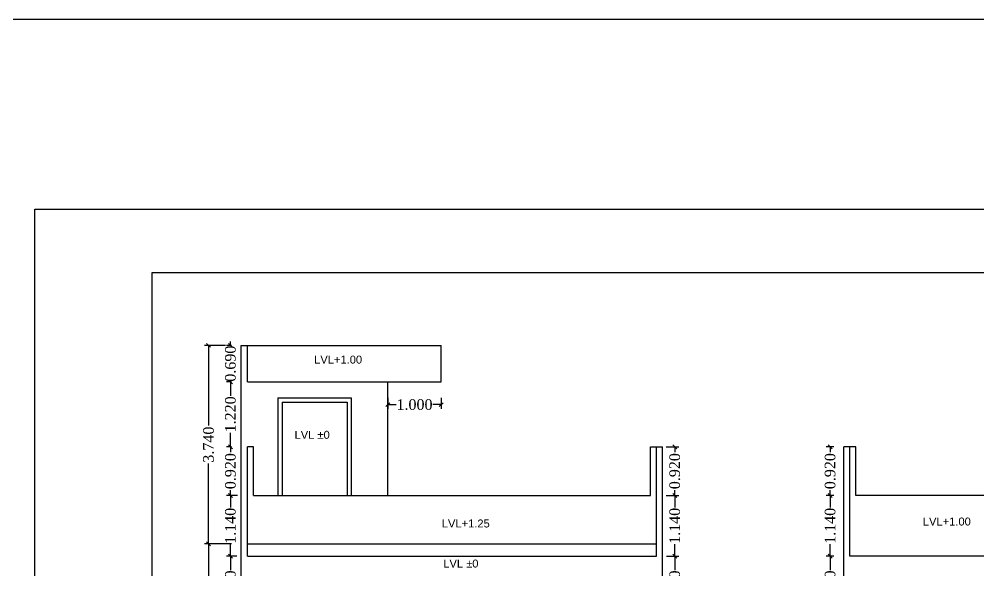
# Model space of a CAD drawing. Header units: metres. Extents: x 180 to 389, y -165 to 195.
# Drawn here: x 192.05 to 210.09, y -125.14 to -114.77 of the extents above; entities that cross this region are included whole.
import ezdxf

# ---------------------------------------------------------------- set-up
doc = ezdxf.new("R2010")
doc.units = ezdxf.units.M
doc.header["$LTSCALE"] = 2
doc.header["$MEASUREMENT"] = 0
doc.layers.add('_Building', color=52, linetype='Continuous')
doc.layers.add('_Elevation', color=44, linetype='Continuous')
doc.styles.add('DRAWING', font='times.ttf', dxfattribs={"height": 0.2})
doc.styles.get("Standard").update_dxf_attribs({"font": 'arial.ttf'})
doc.dimstyles.new('DRAWING', dxfattribs={"dimtxt": 0.2, "dimasz": 0.076, "dimexe": 0.076, "dimexo": 0.3, "dimgap": 0.037, "dimtad": 0, "dimdec": 3, "dimzin": 0, "dimdsep": 46, "dimtxsty": 'DRAWING', "dimblk": 'ARCHTICK', "dimtsz": 0.037, "dimcen": 0.09, "dimclre": 256, "dimclrt": 256, "dimadec": 0, "dimazin": 0, "dimtfac": 1, "dimtdec": 3, "dimtix": 1, "dimtofl": 0, "dimtmove": 2, "dimatfit": 3, "dimfxl": 1, "dimtolj": 1, "dimtzin": 0, "dimarcsym": 0})

# ---------------------------------------------------------------- blocks, each defined once
blk = doc.blocks.new('*D514')
at = {"layer": '_Elevation', "linetype": 'ByBlock', "lineweight": -2, "ltscale": 0.01}
for p, q in [((196.045, -120.912), (195.949, -120.912)), ((196.045, -121.602), (195.949, -121.602))]:
    blk.add_line(p, q, dxfattribs=at)
at = {"layer": '_Elevation', "color": 0, "linetype": 'ByBlock', "lineweight": -2, "ltscale": 0.01}
for p, q in [((195.988, -120.875), (196.062, -120.949)), ((196.025, -120.912), (196.025, -120.838)), ((196.062, -121.639), (195.988, -121.565)), ((196.025, -121.602), (196.025, -121.676))]:
    blk.add_line(p, q, dxfattribs=at)
at = {"layer": 'Defpoints', "color": 0, "ltscale": 0.01}
for p in [(196.345, -120.912), (196.025, -121.602), (196.345, -121.602)]:
    blk.add_point(p, dxfattribs=at)
at = {"layer": '_Elevation', "ltscale": 0.01, "insert": (196.025, -121.257), "char_height": 0.2, "attachment_point": 5, "rotation": 90, "style": 'DRAWING'}
blk.add_mtext('\\A1;0.690', dxfattribs=at)
blk = doc.blocks.new('_ArchTick')
blk = doc.blocks.new('*D515')
at = {"layer": '_Elevation', "linetype": 'ByBlock', "lineweight": -2, "ltscale": 0.01}
for p, q in [((196.045, -121.602), (195.949, -121.602)), ((196.045, -122.822), (195.949, -122.822))]:
    blk.add_line(p, q, dxfattribs=at)
at = {"layer": '_Elevation', "color": 0, "linetype": 'ByBlock', "lineweight": -2, "ltscale": 0.01}
for p, q in [((196.062, -121.639), (195.988, -121.565)), ((196.025, -121.602), (196.025, -121.865)), ((196.025, -122.822), (196.025, -122.558)), ((195.988, -122.785), (196.062, -122.859))]:
    blk.add_line(p, q, dxfattribs=at)
at = {"layer": 'Defpoints', "color": 0, "ltscale": 0.01}
for p in [(196.345, -121.602), (196.025, -122.822), (196.345, -122.822)]:
    blk.add_point(p, dxfattribs=at)
at = {"layer": '_Elevation', "ltscale": 0.01, "insert": (196.025, -122.212), "char_height": 0.2, "attachment_point": 5, "rotation": 90, "style": 'DRAWING'}
blk.add_mtext('\\A1;1.220', dxfattribs=at)
blk = doc.blocks.new('*D516')
at = {"layer": '_Elevation', "linetype": 'ByBlock', "lineweight": -2, "ltscale": 0.01}
for p, q in [((196.045, -122.822), (195.949, -122.822)), ((196.16, -123.742), (195.949, -123.742))]:
    blk.add_line(p, q, dxfattribs=at)
at = {"layer": '_Elevation', "color": 0, "linetype": 'ByBlock', "lineweight": -2, "ltscale": 0.01}
for p, q in [((196.062, -122.859), (195.988, -122.785)), ((196.025, -122.822), (196.025, -122.923)), ((195.988, -123.705), (196.062, -123.779)), ((196.025, -123.742), (196.025, -123.64))]:
    blk.add_line(p, q, dxfattribs=at)
at = {"layer": 'Defpoints', "color": 0, "ltscale": 0.01}
for p in [(196.345, -122.822), (196.025, -123.742), (196.46, -123.742)]:
    blk.add_point(p, dxfattribs=at)
at = {"layer": '_Elevation', "ltscale": 0.01, "insert": (196.025, -123.282), "char_height": 0.2, "attachment_point": 5, "rotation": 90, "style": 'DRAWING'}
blk.add_mtext('\\A1;0.920', dxfattribs=at)
blk = doc.blocks.new('*D517')
at = {"layer": '_Elevation', "linetype": 'ByBlock', "lineweight": -2, "ltscale": 0.01}
for p, q in [((196.16, -123.742), (195.949, -123.742)), ((196.145, -124.882), (195.949, -124.882))]:
    blk.add_line(p, q, dxfattribs=at)
at = {"layer": '_Elevation', "color": 0, "linetype": 'ByBlock', "lineweight": -2, "ltscale": 0.01}
for p, q in [((196.062, -123.779), (195.988, -123.705)), ((196.025, -123.742), (196.025, -123.965)), ((196.025, -124.882), (196.025, -124.658)), ((195.988, -124.845), (196.062, -124.919))]:
    blk.add_line(p, q, dxfattribs=at)
at = {"layer": 'Defpoints', "color": 0, "ltscale": 0.01}
for p in [(196.46, -123.742), (196.025, -124.882), (196.445, -124.882)]:
    blk.add_point(p, dxfattribs=at)
at = {"layer": '_Elevation', "ltscale": 0.01, "insert": (196.025, -124.312), "char_height": 0.2, "attachment_point": 5, "rotation": 90, "style": 'DRAWING'}
blk.add_mtext('\\A1;1.140', dxfattribs=at)
blk = doc.blocks.new('*D518')
at = {"layer": '_Elevation', "linetype": 'ByBlock', "lineweight": -2, "ltscale": 0.01}
for p, q in [((196.145, -124.882), (195.949, -124.882)), ((196.045, -126.102), (195.949, -126.102))]:
    blk.add_line(p, q, dxfattribs=at)
at = {"layer": '_Elevation', "color": 0, "linetype": 'ByBlock', "lineweight": -2, "ltscale": 0.01}
for p, q in [((196.062, -124.919), (195.988, -124.845)), ((196.025, -124.882), (196.025, -125.145)), ((196.025, -126.102), (196.025, -125.838)), ((195.988, -126.065), (196.062, -126.139))]:
    blk.add_line(p, q, dxfattribs=at)
at = {"layer": 'Defpoints', "color": 0, "ltscale": 0.01}
for p in [(196.445, -124.882), (196.025, -126.102), (196.345, -126.102)]:
    blk.add_point(p, dxfattribs=at)
at = {"layer": '_Elevation', "ltscale": 0.01, "insert": (196.025, -125.492), "char_height": 0.2, "attachment_point": 5, "rotation": 90, "style": 'DRAWING'}
blk.add_mtext('\\A1;1.220', dxfattribs=at)
blk = doc.blocks.new('*D527')
at = {"layer": '_Elevation', "linetype": 'ByBlock', "lineweight": -2, "ltscale": 0.01}
for p, q in [((204.23, -122.822), (204.466, -122.822)), ((204.23, -123.742), (204.466, -123.742))]:
    blk.add_line(p, q, dxfattribs=at)
at = {"layer": '_Elevation', "color": 0, "linetype": 'ByBlock', "lineweight": -2, "ltscale": 0.01}
for p, q in [((204.427, -122.859), (204.353, -122.785)), ((204.39, -122.822), (204.39, -122.923)), ((204.353, -123.705), (204.427, -123.779)), ((204.39, -123.742), (204.39, -123.64))]:
    blk.add_line(p, q, dxfattribs=at)
at = {"layer": 'Defpoints', "color": 0, "ltscale": 0.01}
for p in [(203.93, -122.822), (203.93, -123.742), (204.39, -123.742)]:
    blk.add_point(p, dxfattribs=at)
at = {"layer": '_Elevation', "ltscale": 0.01, "insert": (204.39, -123.282), "char_height": 0.2, "attachment_point": 5, "rotation": 90, "style": 'DRAWING'}
blk.add_mtext('\\A1;0.920', dxfattribs=at)
blk = doc.blocks.new('*D528')
at = {"layer": '_Elevation', "linetype": 'ByBlock', "lineweight": -2, "ltscale": 0.01}
for p, q in [((204.23, -123.742), (204.466, -123.742)), ((204.233, -124.882), (204.466, -124.882))]:
    blk.add_line(p, q, dxfattribs=at)
at = {"layer": '_Elevation', "color": 0, "linetype": 'ByBlock', "lineweight": -2, "ltscale": 0.01}
for p, q in [((204.427, -123.779), (204.353, -123.705)), ((204.39, -123.742), (204.39, -123.965)), ((204.39, -124.882), (204.39, -124.658)), ((204.353, -124.845), (204.427, -124.919))]:
    blk.add_line(p, q, dxfattribs=at)
at = {"layer": 'Defpoints', "color": 0, "ltscale": 0.01}
for p in [(203.93, -123.742), (203.933, -124.882), (204.39, -124.882)]:
    blk.add_point(p, dxfattribs=at)
at = {"layer": '_Elevation', "ltscale": 0.01, "insert": (204.39, -124.312), "char_height": 0.2, "attachment_point": 5, "rotation": 90, "style": 'DRAWING'}
blk.add_mtext('\\A1;1.140', dxfattribs=at)
blk = doc.blocks.new('*D529')
at = {"layer": '_Elevation', "linetype": 'ByBlock', "lineweight": -2, "ltscale": 0.01}
for p, q in [((204.233, -124.882), (204.466, -124.882)), ((204.23, -126.102), (204.466, -126.102))]:
    blk.add_line(p, q, dxfattribs=at)
at = {"layer": '_Elevation', "color": 0, "linetype": 'ByBlock', "lineweight": -2, "ltscale": 0.01}
for p, q in [((204.427, -124.919), (204.353, -124.845)), ((204.39, -124.882), (204.39, -125.145)), ((204.39, -126.102), (204.39, -125.838)), ((204.353, -126.065), (204.427, -126.139))]:
    blk.add_line(p, q, dxfattribs=at)
at = {"layer": 'Defpoints', "color": 0, "ltscale": 0.01}
for p in [(203.933, -124.882), (203.93, -126.102), (204.39, -126.102)]:
    blk.add_point(p, dxfattribs=at)
at = {"layer": '_Elevation', "ltscale": 0.01, "insert": (204.39, -125.492), "char_height": 0.2, "attachment_point": 5, "rotation": 90, "style": 'DRAWING'}
blk.add_mtext('\\A1;1.220', dxfattribs=at)
blk = doc.blocks.new('*D537')
at = {"layer": '_Elevation', "color": 0, "linetype": 'ByBlock', "lineweight": -2, "ltscale": 0.01}
for p, q in [((199.027, -121.992), (198.953, -122.066)), ((199.953, -122.066), (200.027, -121.992)), ((198.99, -122.029), (199.143, -122.029)), ((199.99, -122.029), (199.837, -122.029))]:
    blk.add_line(p, q, dxfattribs=at)
at = {"layer": '_Elevation', "linetype": 'ByBlock', "lineweight": -2, "ltscale": 0.01}
for p, q in [((198.99, -121.902), (198.99, -122.105)), ((199.99, -121.902), (199.99, -122.105))]:
    blk.add_line(p, q, dxfattribs=at)
at = {"layer": 'Defpoints', "color": 0, "ltscale": 0.01}
for p in [(198.99, -121.602), (199.99, -121.602), (199.99, -122.029)]:
    blk.add_point(p, dxfattribs=at)
at = {"layer": '_Elevation', "ltscale": 0.01, "insert": (199.49, -122.029), "char_height": 0.2, "attachment_point": 5, "style": 'DRAWING'}
blk.add_mtext('\\A1;1.000', dxfattribs=at)
blk = doc.blocks.new('*D551')
at = {"layer": '_Elevation', "linetype": 'ByBlock', "lineweight": -2, "ltscale": 0.01}
for p, q in [((207.385, -122.822), (207.239, -122.822)), ((207.385, -123.742), (207.239, -123.742))]:
    blk.add_line(p, q, dxfattribs=at)
at = {"layer": '_Elevation', "color": 0, "linetype": 'ByBlock', "lineweight": -2, "ltscale": 0.01}
for p, q in [((207.352, -122.859), (207.278, -122.785)), ((207.315, -122.822), (207.315, -122.923)), ((207.278, -123.705), (207.352, -123.779)), ((207.315, -123.742), (207.315, -123.64))]:
    blk.add_line(p, q, dxfattribs=at)
at = {"layer": 'Defpoints', "color": 0, "ltscale": 0.01}
for p in [(207.685, -122.822), (207.315, -123.742), (207.685, -123.742)]:
    blk.add_point(p, dxfattribs=at)
at = {"layer": '_Elevation', "ltscale": 0.01, "insert": (207.315, -123.282), "char_height": 0.2, "attachment_point": 5, "rotation": 90, "style": 'DRAWING'}
blk.add_mtext('\\A1;0.920', dxfattribs=at)
blk = doc.blocks.new('*D552')
at = {"layer": '_Elevation', "linetype": 'ByBlock', "lineweight": -2, "ltscale": 0.01}
for p, q in [((207.385, -123.742), (207.239, -123.742)), ((207.385, -124.882), (207.239, -124.882))]:
    blk.add_line(p, q, dxfattribs=at)
at = {"layer": '_Elevation', "color": 0, "linetype": 'ByBlock', "lineweight": -2, "ltscale": 0.01}
for p, q in [((207.352, -123.779), (207.278, -123.705)), ((207.315, -123.742), (207.315, -123.965)), ((207.315, -124.882), (207.315, -124.658)), ((207.278, -124.845), (207.352, -124.919))]:
    blk.add_line(p, q, dxfattribs=at)
at = {"layer": 'Defpoints', "color": 0, "ltscale": 0.01}
for p in [(207.685, -123.742), (207.315, -124.882), (207.685, -124.882)]:
    blk.add_point(p, dxfattribs=at)
at = {"layer": '_Elevation', "ltscale": 0.01, "insert": (207.315, -124.312), "char_height": 0.2, "attachment_point": 5, "rotation": 90, "style": 'DRAWING'}
blk.add_mtext('\\A1;1.140', dxfattribs=at)
blk = doc.blocks.new('*D553')
at = {"layer": '_Elevation', "linetype": 'ByBlock', "lineweight": -2, "ltscale": 0.01}
for p, q in [((207.385, -124.882), (207.239, -124.882)), ((207.385, -126.102), (207.239, -126.102))]:
    blk.add_line(p, q, dxfattribs=at)
at = {"layer": '_Elevation', "color": 0, "linetype": 'ByBlock', "lineweight": -2, "ltscale": 0.01}
for p, q in [((207.352, -124.919), (207.278, -124.845)), ((207.315, -124.882), (207.315, -125.145)), ((207.315, -126.102), (207.315, -125.838)), ((207.278, -126.065), (207.352, -126.139))]:
    blk.add_line(p, q, dxfattribs=at)
at = {"layer": 'Defpoints', "color": 0, "ltscale": 0.01}
for p in [(207.685, -124.882), (207.315, -126.102), (207.685, -126.102)]:
    blk.add_point(p, dxfattribs=at)
at = {"layer": '_Elevation', "ltscale": 0.01, "insert": (207.315, -125.492), "char_height": 0.2, "attachment_point": 5, "rotation": 90, "style": 'DRAWING'}
blk.add_mtext('\\A1;1.220', dxfattribs=at)
blk = doc.blocks.new('*D561')
at = {"layer": '_Elevation', "linetype": 'ByBlock', "lineweight": -2, "ltscale": 0.01}
for p, q in [((196.045, -124.652), (195.537, -124.652)), ((195.93, -134.292), (195.537, -134.292))]:
    blk.add_line(p, q, dxfattribs=at)
at = {"layer": '_Elevation', "color": 0, "linetype": 'ByBlock', "lineweight": -2, "ltscale": 0.01}
for p, q in [((195.65, -124.689), (195.576, -124.615)), ((195.613, -124.652), (195.613, -129.114)), ((195.613, -134.292), (195.613, -129.83)), ((195.576, -134.255), (195.65, -134.329))]:
    blk.add_line(p, q, dxfattribs=at)
at = {"layer": 'Defpoints', "color": 0, "ltscale": 0.01}
for p in [(196.345, -124.652), (195.613, -134.292), (196.23, -134.292)]:
    blk.add_point(p, dxfattribs=at)
at = {"layer": '_Elevation', "ltscale": 0.01, "insert": (195.613, -129.472), "char_height": 0.2, "attachment_point": 5, "rotation": 90, "style": 'DRAWING'}
blk.add_mtext('\\A1;9.640', dxfattribs=at)
blk = doc.blocks.new('*D562')
at = {"layer": '_Elevation', "linetype": 'ByBlock', "lineweight": -2, "ltscale": 0.01}
for p, q in [((195.93, -120.912), (195.537, -120.912)), ((196.045, -124.652), (195.537, -124.652))]:
    blk.add_line(p, q, dxfattribs=at)
at = {"layer": '_Elevation', "color": 0, "linetype": 'ByBlock', "lineweight": -2, "ltscale": 0.01}
for p, q in [((195.65, -120.949), (195.576, -120.875)), ((195.613, -120.912), (195.613, -122.424)), ((195.613, -124.652), (195.613, -123.14)), ((195.576, -124.615), (195.65, -124.689))]:
    blk.add_line(p, q, dxfattribs=at)
at = {"layer": 'Defpoints', "color": 0, "ltscale": 0.01}
for p in [(195.613, -120.912), (196.23, -120.912), (196.345, -124.652)]:
    blk.add_point(p, dxfattribs=at)
at = {"layer": '_Elevation', "ltscale": 0.01, "insert": (195.613, -122.782), "char_height": 0.2, "attachment_point": 5, "rotation": 90, "style": 'DRAWING'}
blk.add_mtext('\\A1;3.740', dxfattribs=at)

msp = doc.modelspace()

# ---------------------------------------------------------------- linework, layer by layer
at = {"ltscale": 0.01}
msp.add_lwpolyline([(180.3196, -114.767), (260.2117, -114.767), (260.2117, -164.6996), (180.3196, -164.6996)], close=True, dxfattribs=at)
at = {"layer": '_Building', "ltscale": 0.01}
msp.add_lwpolyline([(192.3456, -118.3489), (242.8589, -118.3489), (242.8589, -158.5362), (192.3456, -158.5362)], close=True, dxfattribs=at)
at = {"layer": '_Elevation', "ltscale": 0.01}
for p, q in [((196.23, -134.2917), (196.23, -120.9117)), ((196.23, -120.9117), (199.99, -120.9117)), ((196.345, -121.6017), (196.345, -120.9117)), ((199.99, -121.6017), (199.99, -120.9117)), ((196.345, -121.6017), (199.99, -121.6017)), ((198.99, -123.7417), (198.99, -121.6017)), ((196.92, -121.9017), (196.92, -123.7417)), ((196.92, -121.9017), (198.3, -121.9017)), ((197, -121.9817), (198.22, -121.9817)), ((197, -121.9817), (197, -123.7417)), ((198.22, -121.9817), (198.22, -123.7417)), ((198.3, -121.9017), (198.3, -123.7417)), ((196.46, -122.8217), (196.345, -122.8217)), ((196.345, -124.8817), (196.345, -122.8217)), ((196.46, -123.7417), (196.46, -122.8217)), ((203.93, -122.8217), (204.16, -122.8217)), ((203.93, -123.7417), (203.93, -122.8217)), ((204.045, -124.8817), (204.045, -122.8217)), ((204.16, -134.2917), (204.16, -122.8217)), ((207.5697, -134.2917), (207.5697, -122.8217)), ((207.7997, -122.8217), (207.5697, -122.8217)), ((207.6847, -124.8817), (207.6847, -122.8217)), ((207.7997, -123.7417), (207.7997, -122.8217)), ((196.46, -123.7417), (203.93, -123.7417)), ((215.2697, -123.7417), (207.7997, -123.7417)), ((196.345, -124.6517), (204.045, -124.6517)), ((196.345, -124.8817), (204.045, -124.8817)), ((215.3847, -124.8817), (207.6847, -124.8817))]:
    msp.add_line(p, q, dxfattribs=at)
msp.add_lwpolyline([(194.5544, -119.5402), (217.0053, -119.5402), (217.0053, -135.8591), (194.5544, -135.8591)], close=True, dxfattribs=at)

# ---------------------------------------------------------------- texts
at = {"layer": '_Elevation', "ltscale": 0.01, "char_height": 0.15, "width": 0.9856, "attachment_point": 1}
for s, insert in [('LVL+1.00', (197.6009, -121.1056)), ('LVL ±0', (197.2321, -122.5222)), ('LVL+1.00', (209.0598, -124.1556)), ('LVL+1.25', (200.0035, -124.1922)), ('LVL ±0', (200.0319, -124.9477))]:
    msp.add_mtext(s, dxfattribs=dict(at, insert=insert))

# ---------------------------------------------------------------- dimensions: what is measured, and where the dimension line sits
at = {"layer": '_Elevation', "ltscale": 0.01}
for base, p1, p2, picture, middle in [((195.6128, -120.9117), (196.345, -124.6517), (196.23, -120.9117), '*D562', (195.6128, -122.7817)), ((196.0248, -121.6017), (196.345, -120.9117), (196.345, -121.6017), '*D514', (196.0248, -121.2567)), ((196.0248, -122.8217), (196.345, -121.6017), (196.345, -122.8217), '*D515', (196.0248, -122.2117)), ((196.0248, -123.7417), (196.345, -122.8217), (196.46, -123.7417), '*D516', (196.0248, -123.2817)), ((204.3901, -123.7417), (203.93, -122.8217), (203.93, -123.7417), '*D527', (204.3901, -123.2817)), ((207.3154, -123.7417), (207.6847, -122.8217), (207.6847, -123.7417), '*D551', (207.3154, -123.2817)), ((196.0248, -124.8817), (196.46, -123.7417), (196.4455, -124.8817), '*D517', (196.0248, -124.3117)), ((204.3901, -124.8817), (203.93, -123.7417), (203.9334, -124.8817), '*D528', (204.3901, -124.3117)), ((207.3154, -124.8817), (207.6847, -123.7417), (207.6847, -124.8817), '*D552', (207.3154, -124.3117)), ((195.6128, -134.2917), (196.345, -124.6517), (196.23, -134.2917), '*D561', (195.6128, -129.4717)), ((196.0248, -126.1017), (196.4455, -124.8817), (196.345, -126.1017), '*D518', (196.0248, -125.4917)), ((204.3901, -126.1017), (203.9334, -124.8817), (203.93, -126.1017), '*D529', (204.3901, -125.4917)), ((207.3154, -126.1017), (207.6847, -124.8817), (207.6847, -126.1017), '*D553', (207.3154, -125.4917))]:
    dim = msp.add_linear_dim(base=base, p1=p1, p2=p2, angle=90, dimstyle='DRAWING', dxfattribs=at)
    dim.commit()
    dim.dimension.update_dxf_attribs({"geometry": picture, "text_midpoint": middle})
dim = msp.add_linear_dim(base=(199.99, -122.0293), p1=(198.99, -121.6017), p2=(199.99, -121.6017), dimstyle='DRAWING', dxfattribs=at)
dim.commit()
dim.dimension.update_dxf_attribs({"geometry": '*D537', "text_midpoint": (199.49, -122.0293)})

doc.saveas('drawing.dxf')
